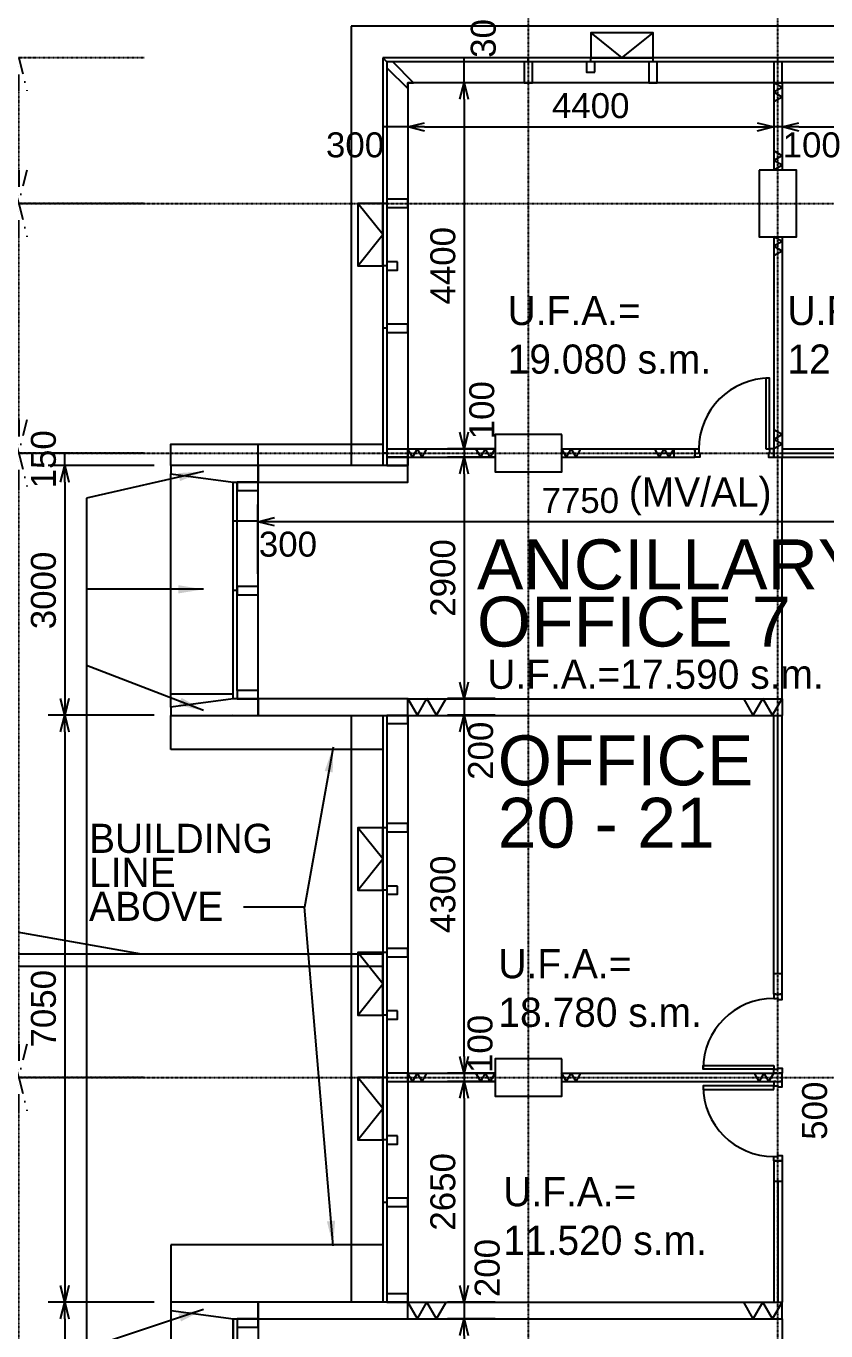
# Model space of a CAD drawing. Header units: millimetres. Extents: x 477 to 62893, y 268 to 55271.
# Drawn here: x 16231 to 25847, y 29595 to 45270 of the extents above; entities that cross this region are included whole.
import ezdxf

# ---------------------------------------------------------------- set-up
doc = ezdxf.new("R2010")
doc.units = ezdxf.units.MM
doc.linetypes.add('DASHDOT', pattern=[1, 0.5, -0.25, 0, -0.25])
doc.layers.get('0').update_dxf_attribs({"color": 8})
doc.layers.get('Defpoints').update_dxf_attribs({"color": 8})
for name, color, linetype in [('DLN020__', 8, 'DASHDOT'), ('DLN030', 8, 'Continuous'), ('DLN040__', 8, 'Continuous'), ('DLN041_1', 8, 'Continuous'), ('DLN061__1', 8, 'Continuous'), ('DLN210__', 8, 'Continuous'), ('DLN220__', 8, 'Continuous'), ('DLN280__', 8, 'Continuous'), ('DLN314__', 8, 'Continuous'), ('DLN324__', 8, 'Continuous'), ('DLN325__', 8, 'Continuous')]:
    doc.layers.add(name, color=color, linetype=linetype)
doc.styles.add('SWIS721LT450', font='swissl.ttf')
doc.styles.add('SWIS721LT750', font='swissl.ttf')
doc.dimstyles.new('INTDIM', dxfattribs={"dimscale": 200, "dimtxt": 2.25, "dimasz": 1.5, "dimexe": 1, "dimexo": 0, "dimgap": 1, "dimtad": 1, "dimdec": 0, "dimrnd": 1, "dimzin": 1, "dimdsep": 46, "dimtxsty": 'SWIS721LT450', "dimcen": 1, "dimclrd": 256, "dimclre": 256, "dimclrt": 256, "dimaunit": 1, "dimadec": 3, "dimazin": 0, "dimtfac": 1, "dimtdec": 0, "dimtix": 1, "dimtmove": 2, "dimatfit": 0, "dimfxl": 1, "dimtolj": 1, "dimtzin": 0, "dimarcsym": 0})

# ---------------------------------------------------------------- blocks, each defined once
blk = doc.blocks.new('DIMARR')
for p, q in [((-1, 0.25), (0, 0)), ((-1, 0), (0, 0)), ((0, 0), (-1, -0.25))]:
    blk.add_line(p, q)
blk = doc.blocks.new('*D392')
at = {"layer": 'Defpoints', "color": 0, "transparency": 16777216}
for p in [(16142, 32640), (17850, 32640), (17850, 22140)]:
    blk.add_point(p, dxfattribs=at)
at = {"layer": 'DLN020__', "lineweight": -2, "transparency": 16777216}
for p, q in [((17650, 32640), (15942, 32640)), ((16142, 22540), (16142, 32240)), ((17650, 22140), (15942, 22140))]:
    blk.add_line(p, q, dxfattribs=at)
at = {"layer": 'DLN020__', "lineweight": -2, "transparency": 16777216, "xscale": 400, "yscale": 400, "zscale": 400}
for p, rotation in [((16142, 32640), 90), ((16142, 22140), 270)]:
    blk.add_blockref('DIMARR', p, dxfattribs=dict(at, rotation=rotation))
at = {"layer": 'DLN020__', "transparency": 16777216, "insert": (15734, 27390), "char_height": 600, "attachment_point": 5, "rotation": 90, "style": 'SWIS721LT450'}
blk.add_mtext('\\A1;10500', dxfattribs=at)
blk = doc.blocks.new('*D393')
at = {"layer": 'Defpoints', "color": 0, "transparency": 16777216}
for p in [(16142, 40140), (17850, 40140), (17850, 32640)]:
    blk.add_point(p, dxfattribs=at)
at = {"layer": 'DLN020__', "lineweight": -2, "transparency": 16777216}
for p, q in [((17650, 40140), (15942, 40140)), ((16142, 33040), (16142, 39740)), ((17650, 32640), (15942, 32640))]:
    blk.add_line(p, q, dxfattribs=at)
at = {"layer": 'DLN020__', "lineweight": -2, "transparency": 16777216, "xscale": 400, "yscale": 400, "zscale": 400}
for p, rotation in [((16142, 40140), 90), ((16142, 32640), 270)]:
    blk.add_blockref('DIMARR', p, dxfattribs=dict(at, rotation=rotation))
at = {"layer": 'DLN020__', "transparency": 16777216, "insert": (15734, 36390), "char_height": 600, "attachment_point": 5, "rotation": 90, "style": 'SWIS721LT450'}
blk.add_mtext('\\A1;7500', dxfattribs=at)
blk = doc.blocks.new('*D394')
at = {"layer": 'Defpoints', "color": 0, "transparency": 16777216}
for p in [(16142, 43140), (17850, 43140), (17850, 40140)]:
    blk.add_point(p, dxfattribs=at)
at = {"layer": 'DLN020__', "lineweight": -2, "transparency": 16777216}
for p, q in [((17650, 43140), (15942, 43140)), ((16142, 40540), (16142, 42740)), ((17650, 40140), (15942, 40140))]:
    blk.add_line(p, q, dxfattribs=at)
at = {"layer": 'DLN020__', "lineweight": -2, "transparency": 16777216, "xscale": 400, "yscale": 400, "zscale": 400}
for p, rotation in [((16142, 43140), 90), ((16142, 40140), 270)]:
    blk.add_blockref('DIMARR', p, dxfattribs=dict(at, rotation=rotation))
at = {"layer": 'DLN020__', "transparency": 16777216, "insert": (15734, 41640), "char_height": 600, "attachment_point": 5, "rotation": 90, "style": 'SWIS721LT450'}
blk.add_mtext('\\A1;3000', dxfattribs=at)
blk = doc.blocks.new('*D395')
at = {"layer": 'Defpoints', "color": 0, "transparency": 16777216}
for p in [(16142, 44890), (17850, 44890), (17850, 43140)]:
    blk.add_point(p, dxfattribs=at)
at = {"layer": 'DLN020__', "lineweight": -2, "transparency": 16777216}
for p, q in [((17650, 44890), (15942, 44890)), ((16142, 43540), (16142, 44490)), ((17650, 43140), (15942, 43140))]:
    blk.add_line(p, q, dxfattribs=at)
at = {"layer": 'DLN020__', "lineweight": -2, "transparency": 16777216, "xscale": 400, "yscale": 400, "zscale": 400}
for p, rotation in [((16142, 44890), 90), ((16142, 43140), 270)]:
    blk.add_blockref('DIMARR', p, dxfattribs=dict(at, rotation=rotation))
at = {"layer": 'DLN020__', "transparency": 16777216, "insert": (15734, 44096), "char_height": 600, "attachment_point": 5, "rotation": 90, "style": 'SWIS721LT450'}
blk.add_mtext('\\A1;1750', dxfattribs=at)
blk = doc.blocks.new('*D425')
at = {"layer": 'Defpoints', "color": 0, "transparency": 16777216}
for p in [(20819, 44640), (25219, 44640), (25219, 44058)]:
    blk.add_point(p, dxfattribs=at)
at = {"layer": 'DLN030', "lineweight": -2, "transparency": 16777216}
for p, q in [((20819, 44440), (20819, 43858)), ((25219, 44440), (25219, 43858)), ((21019, 44058), (25019, 44058))]:
    blk.add_line(p, q, dxfattribs=at)
at = {"layer": 'DLN030', "lineweight": -2, "transparency": 16777216, "xscale": 200, "yscale": 200, "zscale": 200, "rotation": 180}
blk.add_blockref('DIMARR', (20819, 44058), dxfattribs=at)
at = {"layer": 'DLN030', "lineweight": -2, "transparency": 16777216, "xscale": 200, "yscale": 200, "zscale": 200}
blk.add_blockref('DIMARR', (25219, 44058), dxfattribs=at)
at = {"layer": 'DLN030', "transparency": 16777216, "insert": (23019, 44312), "char_height": 300, "attachment_point": 5, "style": 'SWIS721LT450'}
blk.add_mtext('\\A1;4400', dxfattribs=at)
blk = doc.blocks.new('*D426')
at = {"layer": 'Defpoints', "color": 0, "transparency": 16777216}
for p in [(25219, 44640), (25319, 44640), (25219, 44058)]:
    blk.add_point(p, dxfattribs=at)
at = {"layer": 'DLN030', "lineweight": -2, "transparency": 16777216}
for p, q in [((25219, 44440), (25219, 43858)), ((25319, 44440), (25319, 43858)), ((25319, 44058), (25219, 44058))]:
    blk.add_line(p, q, dxfattribs=at)
at = {"layer": 'DLN030', "transparency": 16777216, "insert": (25676, 43841), "char_height": 300, "attachment_point": 5, "style": 'SWIS721LT450'}
blk.add_mtext('\\A1;100', dxfattribs=at)
blk = doc.blocks.new('*D427')
at = {"layer": 'Defpoints', "color": 0, "transparency": 16777216}
for p in [(25319, 44640), (28219, 44640), (28219, 44058)]:
    blk.add_point(p, dxfattribs=at)
at = {"layer": 'DLN030', "lineweight": -2, "transparency": 16777216}
for p, q in [((25319, 44440), (25319, 43858)), ((28219, 44440), (28219, 43858)), ((25519, 44058), (28019, 44058))]:
    blk.add_line(p, q, dxfattribs=at)
at = {"layer": 'DLN030', "lineweight": -2, "transparency": 16777216, "xscale": 200, "yscale": 200, "zscale": 200, "rotation": 180}
blk.add_blockref('DIMARR', (25319, 44058), dxfattribs=at)
at = {"layer": 'DLN030', "lineweight": -2, "transparency": 16777216, "xscale": 200, "yscale": 200, "zscale": 200}
blk.add_blockref('DIMARR', (28219, 44058), dxfattribs=at)
at = {"layer": 'DLN030', "transparency": 16777216, "insert": (26769, 44312), "char_height": 300, "attachment_point": 5, "style": 'SWIS721LT450'}
blk.add_mtext('\\A1;2900', dxfattribs=at)
blk = doc.blocks.new('*D455')
at = {"layer": 'Defpoints', "color": 0, "transparency": 16777216}
for p in [(21497, 36990), (22071, 36990), (22071, 32690)]:
    blk.add_point(p, dxfattribs=at)
at = {"layer": 'DLN030', "lineweight": -2, "transparency": 16777216}
for p, q in [((21871, 36990), (21297, 36990)), ((21497, 32890), (21497, 36790)), ((21871, 32690), (21297, 32690))]:
    blk.add_line(p, q, dxfattribs=at)
at = {"layer": 'DLN030', "lineweight": -2, "transparency": 16777216, "xscale": 200, "yscale": 200, "zscale": 200}
for p, rotation in [((21497, 36990), 90), ((21497, 32690), 270)]:
    blk.add_blockref('DIMARR', p, dxfattribs=dict(at, rotation=rotation))
at = {"layer": 'DLN030', "transparency": 16777216, "insert": (21243, 34840), "char_height": 300, "attachment_point": 5, "rotation": 90, "style": 'SWIS721LT450'}
blk.add_mtext('\\A1;4300', dxfattribs=at)
blk = doc.blocks.new('*D456')
at = {"layer": 'Defpoints', "color": 0, "transparency": 16777216}
for p in [(22071, 37190), (21497, 36990), (22071, 36990)]:
    blk.add_point(p, dxfattribs=at)
at = {"layer": 'DLN030', "lineweight": -2, "transparency": 16777216}
for p, q in [((21871, 37190), (21297, 37190)), ((21497, 37190), (21497, 36990)), ((21871, 36990), (21297, 36990))]:
    blk.add_line(p, q, dxfattribs=at)
at = {"layer": 'DLN030', "transparency": 16777216, "insert": (21697, 36564), "char_height": 300, "attachment_point": 5, "rotation": 90, "style": 'SWIS721LT450'}
blk.add_mtext('\\A1;200', dxfattribs=at)
blk = doc.blocks.new('*D457')
at = {"layer": 'Defpoints', "color": 0, "transparency": 16777216}
for p in [(22071, 40090), (21497, 37190), (22071, 37190)]:
    blk.add_point(p, dxfattribs=at)
at = {"layer": 'DLN030', "lineweight": -2, "transparency": 16777216}
for p, q in [((21871, 40090), (21297, 40090)), ((21497, 39890), (21497, 37390)), ((21871, 37190), (21297, 37190))]:
    blk.add_line(p, q, dxfattribs=at)
at = {"layer": 'DLN030', "lineweight": -2, "transparency": 16777216, "xscale": 200, "yscale": 200, "zscale": 200}
for p, rotation in [((21497, 40090), 90), ((21497, 37190), 270)]:
    blk.add_blockref('DIMARR', p, dxfattribs=dict(at, rotation=rotation))
at = {"layer": 'DLN030', "transparency": 16777216, "insert": (21243, 38640), "char_height": 300, "attachment_point": 5, "rotation": 90, "style": 'SWIS721LT450'}
blk.add_mtext('\\A1;2900', dxfattribs=at)
blk = doc.blocks.new('*D473')
at = {"layer": 'Defpoints', "color": 0, "transparency": 16777216}
for p in [(22071, 44590), (21497, 40190), (22071, 40190)]:
    blk.add_point(p, dxfattribs=at)
at = {"layer": 'DLN030', "lineweight": -2, "transparency": 16777216}
for p, q in [((21871, 44590), (21297, 44590)), ((21497, 44390), (21497, 40390)), ((21871, 40190), (21297, 40190))]:
    blk.add_line(p, q, dxfattribs=at)
at = {"layer": 'DLN030', "lineweight": -2, "transparency": 16777216, "xscale": 200, "yscale": 200, "zscale": 200}
for p, rotation in [((21497, 44590), 90), ((21497, 40190), 270)]:
    blk.add_blockref('DIMARR', p, dxfattribs=dict(at, rotation=rotation))
at = {"layer": 'DLN030', "transparency": 16777216, "insert": (21243, 42390), "char_height": 300, "attachment_point": 5, "rotation": 90, "style": 'SWIS721LT450'}
blk.add_mtext('\\A1;4400', dxfattribs=at)
blk = doc.blocks.new('*D474')
at = {"layer": 'Defpoints', "color": 0, "transparency": 16777216}
for p in [(21497, 44890), (22071, 44890), (22071, 44590)]:
    blk.add_point(p, dxfattribs=at)
at = {"layer": 'DLN030', "lineweight": -2, "transparency": 16777216}
for p, q in [((21871, 44890), (21297, 44890)), ((21497, 44590), (21497, 44890)), ((21871, 44590), (21297, 44590))]:
    blk.add_line(p, q, dxfattribs=at)
at = {"layer": 'DLN030', "transparency": 16777216, "insert": (21729, 45238), "char_height": 300, "attachment_point": 5, "rotation": 90, "style": 'SWIS721LT450'}
blk.add_mtext('\\A1;300', dxfattribs=at)
blk = doc.blocks.new('*D475')
at = {"layer": 'Defpoints', "color": 0, "transparency": 16777216}
for p in [(20519, 44640), (20819, 44640), (20519, 44058)]:
    blk.add_point(p, dxfattribs=at)
at = {"layer": 'DLN030', "lineweight": -2, "transparency": 16777216}
for p, q in [((20519, 44440), (20519, 43858)), ((20819, 44440), (20819, 43858)), ((20819, 44058), (20519, 44058))]:
    blk.add_line(p, q, dxfattribs=at)
at = {"layer": 'DLN030', "transparency": 16777216, "insert": (20186, 43841), "char_height": 300, "attachment_point": 5, "style": 'SWIS721LT450'}
blk.add_mtext('\\A1;300', dxfattribs=at)
blk = doc.blocks.new('*D340')
at = {"layer": 'Defpoints', "color": 0, "transparency": 16777216}
for p in [(22071, 32690), (21497, 32590), (22071, 32590)]:
    blk.add_point(p, dxfattribs=at)
at = {"layer": 'DLN030', "lineweight": -2, "transparency": 16777216}
for p, q in [((21871, 32690), (21297, 32690)), ((21497, 32690), (21497, 32590)), ((21871, 32590), (21297, 32590))]:
    blk.add_line(p, q, dxfattribs=at)
at = {"layer": 'DLN030', "transparency": 16777216, "insert": (21690, 33042), "char_height": 300, "attachment_point": 5, "rotation": 90, "style": 'SWIS721LT450'}
blk.add_mtext('\\A1;100', dxfattribs=at)
blk = doc.blocks.new('*D341')
at = {"layer": 'Defpoints', "color": 0, "transparency": 16777216}
for p in [(22071, 32590), (21497, 29940), (22071, 29940)]:
    blk.add_point(p, dxfattribs=at)
at = {"layer": 'DLN030', "lineweight": -2, "transparency": 16777216}
for p, q in [((21871, 32590), (21297, 32590)), ((21497, 32390), (21497, 30140)), ((21871, 29940), (21297, 29940))]:
    blk.add_line(p, q, dxfattribs=at)
at = {"layer": 'DLN030', "lineweight": -2, "transparency": 16777216, "xscale": 200, "yscale": 200, "zscale": 200}
for p, rotation in [((21497, 32590), 90), ((21497, 29940), 270)]:
    blk.add_blockref('DIMARR', p, dxfattribs=dict(at, rotation=rotation))
at = {"layer": 'DLN030', "transparency": 16777216, "insert": (21243, 31265), "char_height": 300, "attachment_point": 5, "rotation": 90, "style": 'SWIS721LT450'}
blk.add_mtext('\\A1;2650', dxfattribs=at)
blk = doc.blocks.new('*D342')
at = {"layer": 'Defpoints', "color": 0, "transparency": 16777216}
for p in [(22071, 29940), (21497, 29740), (22071, 29740)]:
    blk.add_point(p, dxfattribs=at)
at = {"layer": 'DLN030', "lineweight": -2, "transparency": 16777216}
for p, q in [((21871, 29940), (21297, 29940)), ((21497, 29940), (21497, 29740)), ((21871, 29740), (21297, 29740))]:
    blk.add_line(p, q, dxfattribs=at)
at = {"layer": 'DLN030', "transparency": 16777216, "insert": (21776, 30350), "char_height": 300, "attachment_point": 5, "rotation": 90, "style": 'SWIS721LT450'}
blk.add_mtext('\\A1;200', dxfattribs=at)
blk = doc.blocks.new('*D343')
at = {"layer": 'Defpoints', "color": 0, "transparency": 16777216}
for p in [(22071, 29740), (21497, 17640), (22071, 17640)]:
    blk.add_point(p, dxfattribs=at)
at = {"layer": 'DLN030', "lineweight": -2, "transparency": 16777216}
for p, q in [((21871, 29740), (21297, 29740)), ((21497, 29540), (21497, 17840)), ((21871, 17640), (21297, 17640))]:
    blk.add_line(p, q, dxfattribs=at)
at = {"layer": 'DLN030', "lineweight": -2, "transparency": 16777216, "xscale": 200, "yscale": 200, "zscale": 200}
for p, rotation in [((21497, 29740), 90), ((21497, 17640), 270)]:
    blk.add_blockref('DIMARR', p, dxfattribs=dict(at, rotation=rotation))
at = {"layer": 'DLN030', "transparency": 16777216, "insert": (21243, 23690), "char_height": 300, "attachment_point": 5, "rotation": 90, "style": 'SWIS721LT450'}
blk.add_mtext('\\A1;12100', dxfattribs=at)
blk = doc.blocks.new('*D349')
at = {"layer": 'Defpoints', "color": 0, "transparency": 16777216}
for p in [(19019, 39315), (26769, 38640), (19019, 38490)]:
    blk.add_point(p, dxfattribs=at)
at = {"layer": 'DLN030', "lineweight": -2, "transparency": 16777216}
for p, q in [((19019, 38690), (19019, 39515)), ((26769, 38840), (26769, 39515)), ((26569, 39315), (19219, 39315))]:
    blk.add_line(p, q, dxfattribs=at)
at = {"layer": 'DLN030', "lineweight": -2, "transparency": 16777216, "xscale": 200, "yscale": 200, "zscale": 200, "rotation": 180}
blk.add_blockref('DIMARR', (19019, 39315), dxfattribs=at)
at = {"layer": 'DLN030', "lineweight": -2, "transparency": 16777216, "xscale": 200, "yscale": 200, "zscale": 200}
blk.add_blockref('DIMARR', (26769, 39315), dxfattribs=at)
at = {"layer": 'DLN030', "transparency": 16777216, "insert": (22894, 39569), "char_height": 300, "attachment_point": 5, "style": 'SWIS721LT450'}
blk.add_mtext('\\A1;7750', dxfattribs=at)
blk = doc.blocks.new('*D350')
at = {"layer": 'Defpoints', "color": 0, "transparency": 16777216}
for p in [(18719, 39322), (18719, 38490), (19019, 38490)]:
    blk.add_point(p, dxfattribs=at)
at = {"layer": 'DLN030', "lineweight": -2, "transparency": 16777216}
for p, q in [((18719, 38690), (18719, 39522)), ((19019, 38690), (19019, 39522)), ((19019, 39322), (18719, 39322))]:
    blk.add_line(p, q, dxfattribs=at)
at = {"layer": 'DLN030', "transparency": 16777216, "insert": (19379, 39044), "char_height": 300, "attachment_point": 5, "style": 'SWIS721LT450'}
blk.add_mtext('\\A1;300', dxfattribs=at)
blk = doc.blocks.new('*D358')
at = {"layer": 'Defpoints', "color": 0, "transparency": 16777216}
for p in [(22071, 40190), (21497, 40090), (22071, 40090)]:
    blk.add_point(p, dxfattribs=at)
at = {"layer": 'DLN030', "lineweight": -2, "transparency": 16777216}
for p, q in [((21871, 40190), (21297, 40190)), ((21497, 40190), (21497, 40090)), ((21871, 40090), (21297, 40090))]:
    blk.add_line(p, q, dxfattribs=at)
at = {"layer": 'DLN030', "transparency": 16777216, "insert": (21711, 40655), "char_height": 300, "attachment_point": 5, "rotation": 90, "style": 'SWIS721LT450'}
blk.add_mtext('\\A1;100', dxfattribs=at)
blk = doc.blocks.new('U')
at = {"layer": 'DLN280__'}
for points in [[(-367989, -412615), (-367989, -413415), (-367539, -413415), (-367539, -412615)], [(-370364, -415790), (-371164, -415790), (-371164, -416240), (-370364, -416240)], [(-370364, -423290), (-371164, -423290), (-371164, -423740), (-370364, -423740)]]:
    blk.add_lwpolyline(points, close=True, dxfattribs=at)
blk = doc.blocks.new('A$C75032E79')
at = {"layer": 'DLN314__', "ltscale": 0.05}
blk.add_lwpolyline([(-750, 0), (0, 0), (0, 300), (-750, 300)], close=True, dxfattribs=at)
blk.add_lwpolyline([(-750, 300), (-375, 0), (0, 300)], dxfattribs=at)
blk = doc.blocks.new('MAGENTA')
at = {"layer": 'DLN314__'}
blk.add_line((-212508, -468222), (-212508, -468172), dxfattribs=at)
blk.add_lwpolyline([(-212458, -468472), (-212458, -468222), (-212558, -468222), (-212558, -468472)], close=True, dxfattribs=at)
blk = doc.blocks.new('MAGETA-2')
at = {"layer": 'DLN314__'}
blk.add_line((-211908, -468637), (-211908, -468587), dxfattribs=at)
blk.add_lwpolyline([(-211858, -468762), (-211858, -468637), (-211958, -468637), (-211958, -468762)], close=True, dxfattribs=at)
blk = doc.blocks.new('MAGENTA-3')
at = {"layer": 'DLN314__'}
blk.add_line((-214208, -468222), (-214258, -468172), dxfattribs=at)
blk.add_lwpolyline([(-213958, -468543), (-213958, -468472), (-213887, -468472), (-214137, -468222), (-214208, -468222), (-214208, -468293)], close=True, dxfattribs=at)
blk = doc.blocks.new('w')
at = {"layer": 'DLN061__1'}
for p, q in [((-380707, -515975), (-380854, -515719)), ((-380707, -515975), (-380559, -515719)), ((-380411, -515975), (-380559, -515719)), ((-380411, -515975), (-380263, -515719))]:
    blk.add_line(p, q, dxfattribs=at)
blk = doc.blocks.new('*D258')
at = {"layer": 'Defpoints', "color": 0, "transparency": 16777216}
for p in [(17969, 39990), (16695, 36990), (17969, 36990)]:
    blk.add_point(p, dxfattribs=at)
at = {"layer": 'DLN030', "lineweight": -2, "transparency": 16777216}
for p, q in [((17769, 39990), (16495, 39990)), ((16695, 39790), (16695, 37190)), ((17769, 36990), (16495, 36990))]:
    blk.add_line(p, q, dxfattribs=at)
at = {"layer": 'DLN030', "lineweight": -2, "transparency": 16777216, "xscale": 200, "yscale": 200, "zscale": 200}
for p, rotation in [((16695, 39990), 90), ((16695, 36990), 270)]:
    blk.add_blockref('DIMARR', p, dxfattribs=dict(at, rotation=rotation))
at = {"layer": 'DLN030', "transparency": 16777216, "insert": (16441, 38490), "char_height": 300, "attachment_point": 5, "rotation": 90, "style": 'SWIS721LT450'}
blk.add_mtext('\\A1;3000', dxfattribs=at)
blk = doc.blocks.new('*D259')
at = {"layer": 'Defpoints', "color": 0, "transparency": 16777216}
for p in [(16695, 40140), (16958, 40140), (16958, 39990)]:
    blk.add_point(p, dxfattribs=at)
at = {"layer": 'DLN030', "lineweight": -2, "transparency": 16777216}
for p, q in [((16758, 40140), (16495, 40140)), ((16695, 39990), (16695, 40140)), ((16758, 39990), (16495, 39990))]:
    blk.add_line(p, q, dxfattribs=at)
at = {"layer": 'DLN030', "transparency": 16777216, "insert": (16441, 40065), "char_height": 300, "attachment_point": 5, "rotation": 90, "style": 'SWIS721LT450'}
blk.add_mtext('\\A1;150', dxfattribs=at)
blk = doc.blocks.new('*D260')
at = {"layer": 'Defpoints', "color": 0, "transparency": 16777216}
for p in [(17132, 36990), (16695, 29940), (17969, 29940)]:
    blk.add_point(p, dxfattribs=at)
at = {"layer": 'DLN030', "lineweight": -2, "transparency": 16777216}
for p, q in [((16932, 36990), (16495, 36990)), ((16695, 36790), (16695, 30140)), ((17769, 29940), (16495, 29940))]:
    blk.add_line(p, q, dxfattribs=at)
at = {"layer": 'DLN030', "lineweight": -2, "transparency": 16777216, "xscale": 200, "yscale": 200, "zscale": 200}
for p, rotation in [((16695, 36990), 90), ((16695, 29940), 270)]:
    blk.add_blockref('DIMARR', p, dxfattribs=dict(at, rotation=rotation))
at = {"layer": 'DLN030', "transparency": 16777216, "insert": (16441, 33465), "char_height": 300, "attachment_point": 5, "rotation": 90, "style": 'SWIS721LT450'}
blk.add_mtext('\\A1;7050', dxfattribs=at)
blk = doc.blocks.new('*D261')
at = {"layer": 'Defpoints', "color": 0, "transparency": 16777216}
for p in [(17969, 29940), (16695, 25440), (17969, 25440)]:
    blk.add_point(p, dxfattribs=at)
at = {"layer": 'DLN030', "lineweight": -2, "transparency": 16777216}
for p, q in [((17769, 29940), (16495, 29940)), ((16695, 29740), (16695, 25640)), ((17769, 25440), (16495, 25440))]:
    blk.add_line(p, q, dxfattribs=at)
at = {"layer": 'DLN030', "lineweight": -2, "transparency": 16777216, "xscale": 200, "yscale": 200, "zscale": 200}
for p, rotation in [((16695, 29940), 90), ((16695, 25440), 270)]:
    blk.add_blockref('DIMARR', p, dxfattribs=dict(at, rotation=rotation))
at = {"layer": 'DLN030', "transparency": 16777216, "insert": (16441, 27690), "char_height": 300, "attachment_point": 5, "rotation": 90, "style": 'SWIS721LT450'}
blk.add_mtext('\\A1;4500', dxfattribs=at)
blk = doc.blocks.new('*D277')
at = {"layer": 'Defpoints', "color": 0, "transparency": 16777216}
for p in [(26809, 32540), (26368, 32040), (26809, 32040)]:
    blk.add_point(p, dxfattribs=at)
at = {"layer": 'DLN030', "lineweight": -2, "transparency": 16777216}
for p, q in [((26609, 32540), (26168, 32540)), ((26368, 32540), (26368, 32040)), ((26609, 32040), (26168, 32040))]:
    blk.add_line(p, q, dxfattribs=at)
at = {"layer": 'DLN030', "transparency": 16777216, "insert": (25712, 32240), "char_height": 300, "attachment_point": 5, "rotation": 90, "style": 'SWIS721LT450'}
blk.add_mtext('\\A1;500', dxfattribs=at)

msp = doc.modelspace()

# ---------------------------------------------------------------- linework, layer by layer
at = {"layer": 'DLN020__'}
for p, q in [((22269.4, 5889.6), (22269.4, 51172.8)), ((25269.4, 5889.6), (25269.4, 51172.8)), ((14340.2, 43139.6), (58019.4, 43139.6)), ((14340.2, 40139.6), (58019.4, 40139.6)), ((14340.2, 32639.6), (58019.4, 32639.6))]:
    msp.add_line(p, q, dxfattribs=at)
at = {"layer": 'DLN210__'}
for p, q in [((19019.4, 39989.6), (19019.4, 40245.9)), ((17969.4, 37089.6), (17969.4, 39889.6)), ((18719.4, 37245.9), (17969.4, 37245.9)), ((6249.8, 36130.1), (17614.7, 34126.2)), ((14306.7, 34126.2), (20519.4, 34126.2)), ((14294.5, 33976.2), (20519.4, 33976.2)), ((17969.4, 29839.6), (17969.4, 25539.6))]:
    msp.add_line(p, q, dxfattribs=at)
msp.add_lwpolyline([(17969.4, 39989.6), (17969.4, 40245.9), (20519.4, 40245.9)], dxfattribs=at)
for points in [[(19019.4, 39989.6), (17969.4, 39989.6), (17969.4, 39889.6), (18719.4, 39789.6), (19019.4, 39789.6)], [(19019.4, 37189.6), (18769.4, 37189.6), (18719.4, 37189.6), (17969.4, 37089.6), (17969.4, 36989.6), (19019.4, 36989.6)], [(19019.4, 29939.6), (17969.4, 29939.6), (17969.4, 29839.6), (18724.5, 29739.6), (19019.4, 29739.6)]]:
    msp.add_lwpolyline(points, close=True, dxfattribs=at)
at = {"layer": 'DLN220__'}
for p, q in [((25219.4, 44589.6), (25219.4, 43539.6)), ((25319.4, 44589.6), (25319.4, 43539.6)), ((25219.4, 42739.6), (25219.4, 40089.6)), ((25319.4, 42739.6), (25319.4, 40089.6)), ((20819.4, 40189.6), (21869.4, 40189.6)), ((22669.4, 40189.6), (24269.4, 40189.6)), ((24019.4, 40189.6), (24019.4, 40089.6)), ((24269.4, 40189.6), (24269.4, 40089.6)), ((20819.4, 40089.6), (21869.4, 40089.6)), ((22669.4, 40089.6), (24269.4, 40089.6)), ((25219.4, 40089.6), (25319.4, 40089.6)), ((20819.4, 37189.6), (25319.4, 37189.6)), ((25319.4, 37189.6), (25319.4, 36989.6)), ((20819.4, 36989.6), (25319.4, 36989.6)), ((25219.4, 33639.6), (25219.4, 33889.6)), ((25219.4, 33889.6), (25319.4, 33889.6)), ((25319.4, 33639.6), (25319.4, 33889.6)), ((25219.4, 33639.6), (25319.4, 33639.6)), ((25219.4, 33639.6), (25319.4, 33639.6)), ((20819.4, 32689.6), (21869.4, 32689.6)), ((22669.4, 32689.6), (25319.4, 32689.6)), ((25319.4, 32589.6), (25319.4, 32689.6)), ((20819.4, 32589.6), (21869.4, 32589.6)), ((22669.4, 32589.6), (25319.4, 32589.6)), ((25219.4, 31639.6), (25319.4, 31639.6)), ((25219.4, 31639.6), (25219.4, 31389.6)), ((25319.4, 31639.6), (25219.4, 31639.6)), ((25319.4, 31639.6), (25319.4, 31389.6)), ((25319.4, 31389.6), (25219.4, 31389.6)), ((20819.4, 29939.6), (25319.4, 29939.6)), ((25319.4, 29739.6), (25319.4, 29939.6)), ((20819.4, 29739.6), (25319.4, 29739.6))]:
    msp.add_line(p, q, dxfattribs=at)
at = {"layer": 'DLN220__', "ltscale": 0.05}
for p, q in [((25319.4, 37189.6), (25319.4, 40089.6)), ((20519.4, 36579.6), (17969.4, 36579.6)), ((20519.4, 30629.6), (17969.4, 30629.6)), ((17969.4, 30629.6), (17969.4, 29939.6)), ((25319.4, 29739.6), (25319.4, 17639.6))]:
    msp.add_line(p, q, dxfattribs=at)
at = {"layer": 'DLN220__', "ltscale": 0.03}
msp.add_line((17969.4, 36579.6), (17969.4, 36989.6), dxfattribs=at)
at = {"layer": 'DLN280__'}
for points in [[(20819.4, 39989.6), (20569.4, 39989.6), (19019.4, 39989.6), (19019.4, 39789.6), (20819.4, 39789.6)], [(20819.4, 37189.6), (19019.4, 37189.6), (19019.4, 36989.6), (20819.4, 36989.6)], [(20819.4, 29939.6), (20569.4, 29939.6), (19019.4, 29939.6), (19019.4, 29739.6), (20819.4, 29739.6)]]:
    msp.add_lwpolyline(points, close=True, dxfattribs=at)
at = {"layer": 'DLN314__'}
for p, q in [((35443.9, 45269.6), (20139.4, 45269.6)), ((20139.4, 45269.6), (20139.4, 39989.6)), ((35369.4, 44889.6), (20519.4, 44889.6)), ((20519.4, 44889.6), (20519.4, 39989.6)), ((20569.4, 44839.6), (20569.4, 39989.6)), ((35359.6, 44839.6), (20569.4, 44839.6)), ((20819.4, 44589.6), (20819.4, 39989.6)), ((35310.6, 44589.6), (20819.4, 44589.6)), ((18719.4, 37189.6), (18719.4, 39789.6)), ((18769.4, 37289.6), (18769.4, 39789.6)), ((19019.4, 37189.6), (19019.4, 39789.6)), ((18710.6, 37002.8), (18710.6, 37004.6)), ((20139.4, 36989.6), (20139.4, 29939.6)), ((20519.4, 36989.6), (20519.4, 29939.6)), ((20569.4, 36989.6), (20569.4, 30039.6)), ((20819.4, 36989.6), (20819.4, 29939.6)), ((18719.4, 25414), (18719.4, 29740.3)), ((18719.4, 29740.3), (18719.4, 25414)), ((18769.4, 29739.6), (18769.4, 25464)), ((19019.4, 29740.3), (19019.4, 25319.8))]:
    msp.add_line(p, q, dxfattribs=at)
for points in [[(20819.4, 40089.6), (20569.4, 40089.6), (20569.4, 39989.6), (20819.4, 39989.6)], [(19019.4, 39789.6), (18769.4, 39789.6), (18769.4, 39689.6), (19019.4, 39689.6)], [(19019.4, 37289.6), (18769.4, 37289.6), (18769.4, 37189.6), (19019.4, 37189.6)], [(20819.4, 36989.6), (20569.4, 36989.6), (20569.4, 36889.6), (20819.4, 36889.6)], [(20819.4, 30039.6), (20569.4, 30039.6), (20569.4, 29939.6), (20819.4, 29939.6)], [(19019.4, 29739.6), (18769.4, 29739.6), (18769.4, 29639.6), (19019.4, 29639.6)]]:
    msp.add_lwpolyline(points, close=True, dxfattribs=at)
at = {"layer": 'DLN324__'}
for p, q in [((25319.4, 40189.6), (27019.4, 40189.6)), ((25319.4, 40139.6), (27019.4, 40139.6)), ((25319.4, 40089.6), (27019.4, 40089.6)), ((25219.4, 33889.6), (25219.4, 36989.6)), ((25269.4, 33889.6), (25269.4, 36989.6)), ((25319.4, 33889.6), (25319.4, 36989.6)), ((25219.4, 31389.6), (25219.4, 29939.6)), ((25269.4, 31389.6), (25269.4, 29939.6)), ((25319.4, 31389.6), (25319.4, 29939.6))]:
    msp.add_line(p, q, dxfattribs=at)
at = {"layer": 'DLN325__'}
for points in [[(25124.4, 40189.6), (25169.4, 40189.6), (25169.4, 41039.6), (25124.4, 41039.6)], [(25219.4, 32784.6), (25219.4, 32739.6), (24369.4, 32739.6), (24369.4, 32784.6)], [(25219.4, 32494.6), (25219.4, 32539.6), (24369.4, 32539.6), (24369.4, 32494.6)]]:
    msp.add_lwpolyline(points, close=True, dxfattribs=at)
for points in [[(24281.4, 40164.6), (24269.4, 40164.6), (24269.4, 40189.6), (24319.4, 40189.6), (24319.4, 40139.6), (24331.9, 40139.6), (24331.9, 40089.6), (24269.4, 40089.6), (24269.4, 40114.6), (24281.4, 40114.6)], [(25207.4, 40164.6), (25219.4, 40164.6), (25219.4, 40189.6), (25169.4, 40189.6), (25169.4, 40139.6), (25156.9, 40139.6), (25156.9, 40089.6), (25219.4, 40089.6), (25219.4, 40114.6), (25207.4, 40114.6)], [(25244.4, 33627.6), (25244.4, 33639.6), (25219.4, 33639.6), (25219.4, 33589.6), (25269.4, 33589.6), (25269.4, 33577.1), (25319.4, 33577.1), (25319.4, 33639.6), (25294.4, 33639.6), (25294.4, 33627.6)], [(25244.4, 32701.6), (25244.4, 32689.6), (25219.4, 32689.6), (25219.4, 32739.6), (25269.4, 32739.6), (25269.4, 32752.1), (25319.4, 32752.1), (25319.4, 32689.6), (25294.4, 32689.6), (25294.4, 32701.6)], [(25244.4, 32577.6), (25244.4, 32589.6), (25219.4, 32589.6), (25219.4, 32539.6), (25269.4, 32539.6), (25269.4, 32527.1), (25319.4, 32527.1), (25319.4, 32589.6), (25294.4, 32589.6), (25294.4, 32577.6)], [(25244.4, 31651.6), (25244.4, 31639.6), (25219.4, 31639.6), (25219.4, 31689.6), (25269.4, 31689.6), (25269.4, 31702.1), (25319.4, 31702.1), (25319.4, 31639.6), (25294.4, 31639.6), (25294.4, 31651.6)]]:
    msp.add_lwpolyline(points, dxfattribs=at)
for centre, start, end in [((25169.4, 40189.6), 90.00005, 180), ((25219.4, 32739.6), 90, 179.99995), ((25219.4, 32539.6), 180.00005, 270)]:
    msp.add_arc(centre, 850, start, end, dxfattribs=at)

# ---------------------------------------------------------------- block references
at = {"layer": 'DLN061__1', "xscale": 0.390625, "yscale": 0.390625, "zscale": 0.390625, "rotation": 90}
for p in [(-176233.5, 193130), (-176233.5, 192310.9), (-176233.5, 191280), (-176233.5, 188960.9)]:
    msp.add_blockref('w', p, dxfattribs=at)
at = {"layer": 'DLN061__1'}
for p, xscale, yscale, zscale in [((169590.7, 241642.6), 0.390625, 0.390625, 0.390625), ((170409.7, 241642.6), 0.390625, 0.390625, 0.390625), ((171440.7, 241642.6), 0.390625, 0.390625, 0.390625), ((172559.7, 241642.6), 0.390625, 0.390625, 0.390625), ((318362, 440095.5), 0.78125, 0.78125, 0.78125), ((322400.1, 440095.5), 0.78125, 0.78125, 0.78125), ((169590.7, 234142.6), 0.390625, 0.390625, 0.390625), ((170409.7, 234142.6), 0.390625, 0.390625, 0.390625), ((171440.7, 234142.6), 0.390625, 0.390625, 0.390625), ((173759.7, 234142.6), 0.390625, 0.390625, 0.390625), ((318362, 432845.5), 0.78125, 0.78125, 0.78125), ((322400.1, 432845.5), 0.78125, 0.78125, 0.78125)]:
    msp.add_blockref('w', p, dxfattribs=dict(at, xscale=xscale, yscale=yscale, zscale=zscale))
at = {"layer": 'DLN280__'}
msp.add_blockref('U', (393033.8, 456154.6), dxfattribs=at)
at = {"layer": 'DLN314__', "ltscale": 0.05}
msp.add_blockref('A$C75032E79', (23769.4, 44889.6), dxfattribs=at)
at = {"layer": 'DLN314__'}
for name, p in [('MAGENTA-3', (234776.9, 513061.6)), ('MAGENTA', (234776.9, 513061.6)), ('MAGETA-2', (234927.2, 513476.5)), ('MAGENTA', (236276.9, 513061.6)), ('MAGENTA', (237776.9, 513061.6))]:
    msp.add_blockref(name, p, dxfattribs=at)
at = {"layer": 'DLN314__', "ltscale": 0.05, "rotation": 90}
for p in [(20519.4, 43139.6), (20519.4, 35639.6), (20519.4, 34139.6), (20519.4, 32639.6)]:
    msp.add_blockref('A$C75032E79', p, dxfattribs=at)
at = {"layer": 'DLN314__', "rotation": 90}
for name, p in [('MAGENTA', (-447652.6, 255647.2)), ('MAGETA-2', (-448067.4, 254297.4)), ('MAGENTA', (-447652.6, 254147.2)), ('MAGENTA', (-447652.6, 252647.2)), ('MAGENTA', (-449452.6, 250997.2)), ('MAGENTA', (-447652.6, 248147.2)), ('MAGETA-2', (-448067.4, 246797.4)), ('MAGENTA', (-447652.6, 246647.2)), ('MAGETA-2', (-448067.4, 245297.4)), ('MAGENTA', (-447652.6, 245147.2)), ('MAGETA-2', (-448067.4, 243797.4)), ('MAGENTA', (-447652.6, 243647.2))]:
    msp.add_blockref(name, p, dxfattribs=at)

# ---------------------------------------------------------------- texts
at = {"layer": 'DLN040__', "insert": (16988.2, 34515.3), "char_height": 350, "width": 2180.268, "attachment_point": 7, "line_spacing_factor": 0.7, "style": 'SWIS721LT750'}
msp.add_mtext('{\\fUnivers|b0|i0|c0|p34;BUILDING LINE ABOVE}', dxfattribs=at)
at = {"layer": 'DLN041_1', "style": 'SWIS721LT750'}
for s, p in [('ANCILLARY', (21651, 38503.1)), ('OFFICE 7', (21651, 37816.4)), ('OFFICE', (21901, 36148.3)), ('20 - 21', (21901, 35399.4))]:
    msp.add_text(s, height=600, dxfattribs=at).set_placement(p)
at = {"layer": 'DLN041_1', "char_height": 350, "attachment_point": 7, "style": 'SWIS721LT750'}
for s, insert, width in [('{\\fUnivers|b0|i0|c0|p34;U.F.A.= \\P19.080 s.m.}', (22021, 41089.5), 3069.175), ('{\\fUnivers|b0|i0|c0|p34;U.F.A.= \\P12.620 s.m.}', (25384.2, 41089.5), 3069.175), ('{\\fUnivers|b0|i0|c0|p34;(MV/AL)}', (23476.9, 39393.1), 9007.441), ('{\\fUnivers|b0|i0|c0|p34;U.F.A.=17.590 s.m.}', (21775.5, 37303.5), 7280.208), ('{\\fUnivers|b0|i0|c0|p34;U.F.A.= \\P18.780 s.m.}', (21909.2, 33242.6), 3069.175), ('{\\fUnivers|b0|i0|c0|p34;U.F.A.= \\P11.520 s.m.}', (21968.7, 30503.5), 3069.175)]:
    msp.add_mtext(s, dxfattribs=dict(at, insert=insert, width=width))

# ---------------------------------------------------------------- dimensions: what is measured, and where the dimension line sits
at = {"layer": 'DLN020__'}
dim = msp.add_linear_dim(base=(16142, 44889.6), p1=(17850.2, 43139.6), p2=(17850.2, 44889.6), angle=90, dimstyle='INTDIM', override={"dimscale": 1, "dimtxt": 600, "dimasz": 400, "dimexe": 200, "dimexo": 200, "dimgap": 100, "dimrnd": 0, "dimzin": 0, "dimblk": 'DIMARR', "dimcen": 200, "dimclrt": 256}, dxfattribs=at)
dim.commit()
dim.dimension.update_dxf_attribs({"geometry": '*D395', "text_midpoint": (15733.7, 44096.4), "dimtype": 160})
for base, p1, p2, picture, middle in [((16142, 43139.6), (17850.2, 40139.6), (17850.2, 43139.6), '*D394', (15733.7, 41639.6)), ((16142, 40139.6), (17850.2, 32639.6), (17850.2, 40139.6), '*D393', (15733.7, 36389.6)), ((16142, 32639.6), (17850.2, 22139.6), (17850.2, 32639.6), '*D392', (15733.7, 27389.6))]:
    dim = msp.add_linear_dim(base=base, p1=p1, p2=p2, angle=90, dimstyle='INTDIM', override={"dimscale": 1, "dimtxt": 600, "dimasz": 400, "dimexe": 200, "dimexo": 200, "dimgap": 100, "dimrnd": 0, "dimzin": 0, "dimblk": 'DIMARR', "dimcen": 200, "dimclrt": 256}, dxfattribs=at)
    dim.commit()
    dim.dimension.update_dxf_attribs({"geometry": picture, "text_midpoint": middle})
at = {"layer": 'DLN030'}
for base, p1, p2, angle, picture, middle in [((21497.5, 44889.6), (22070.8, 44589.6), (22070.8, 44889.6), 270, '*D474', (21729.3, 45238.4)), ((20519.4, 44057.6), (20819.4, 44639.6), (20519.4, 44639.6), 180, '*D475', (20186.1, 43841.1)), ((25219.4, 44057.6), (25319.4, 44639.6), (25219.4, 44639.6), 180, '*D426', (25675.8, 43841.1)), ((21497.5, 40089.6), (22070.8, 40189.6), (22070.8, 40089.6), 90, '*D358', (21711.4, 40654.5)), ((21497.5, 36989.6), (22070.8, 37189.6), (22070.8, 36989.6), 90, '*D456', (21696.6, 36563.8)), ((21497.5, 32589.6), (22070.8, 32689.6), (22070.8, 32589.6), 90, '*D340', (21690.3, 33041.9)), ((26368, 32039.6), (26809.5, 32539.6), (26809.5, 32039.6), 90, '*D277', (25711.7, 32239.6)), ((21497.5, 29739.8), (22070.8, 29939.6), (22070.7, 29739.8), 90, '*D342', (21775.6, 30349.5))]:
    dim = msp.add_linear_dim(base=base, p1=p1, p2=p2, angle=angle, dimstyle='INTDIM', override={"dimscale": 1, "dimtxt": 300, "dimasz": 200, "dimexe": 200, "dimexo": 200, "dimgap": 100, "dimrnd": 0, "dimzin": 0, "dimblk": 'DIMARR', "dimcen": 200, "dimclrt": 256}, dxfattribs=at)
    dim.commit()
    dim.dimension.update_dxf_attribs({"geometry": picture, "text_midpoint": middle, "dimtype": 160})
for base, p1, p2, picture, middle in [((25219.4, 44057.6), (20819.4, 44639.6), (25219.4, 44639.6), '*D425', (23019.4, 44311.8)), ((28219.4, 44057.6), (25319.4, 44639.6), (28219.4, 44639.6), '*D427', (26769.4, 44311.8)), ((19019.4, 39314.8), (26769.4, 38639.6), (19019.4, 38489.6), '*D349', (22894.4, 39568.9))]:
    dim = msp.add_linear_dim(base=base, p1=p1, p2=p2, dimstyle='INTDIM', override={"dimscale": 1, "dimtxt": 300, "dimasz": 200, "dimexe": 200, "dimexo": 200, "dimgap": 100, "dimrnd": 0, "dimzin": 0, "dimblk": 'DIMARR', "dimcen": 200, "dimclrt": 256}, dxfattribs=at)
    dim.commit()
    dim.dimension.update_dxf_attribs({"geometry": picture, "text_midpoint": middle})
for base, p1, p2, angle, picture, middle in [((21497.5, 40189.6), (22070.8, 44589.6), (22070.8, 40189.6), 90, '*D473', (21243.3, 42389.6)), ((16695.5, 40139.6), (16958.4, 39989.6), (16958.4, 40139.6), 90, '*D259', (16441.3, 40064.6)), ((16695.5, 36989.6), (17969.4, 39989.6), (17969.4, 36989.6), 90, '*D258', (16441.3, 38489.6)), ((21497.5, 37189.6), (22070.8, 40089.6), (22070.8, 37189.6), 90, '*D457', (21243.3, 38639.6)), ((16695.5, 29939.6), (17132.4, 36989.6), (17969.4, 29939.6), 90, '*D260', (16441.3, 33464.6)), ((21497.5, 36989.6), (22070.8, 32689.6), (22070.8, 36989.6), 270, '*D455', (21243.3, 34839.6)), ((21497.5, 29939.6), (22070.8, 32589.6), (22070.8, 29939.6), 90, '*D341', (21243.3, 31264.6)), ((16695.5, 25439.6), (17969.4, 29939.6), (17969.4, 25439.6), 90, '*D261', (16441.3, 27689.6)), ((21497.5, 17639.6), (22070.8, 29739.6), (22070.8, 17639.6), 90, '*D343', (21243.3, 23689.6))]:
    dim = msp.add_linear_dim(base=base, p1=p1, p2=p2, angle=angle, dimstyle='INTDIM', override={"dimscale": 1, "dimtxt": 300, "dimasz": 200, "dimexe": 200, "dimexo": 200, "dimgap": 100, "dimrnd": 0, "dimzin": 0, "dimblk": 'DIMARR', "dimcen": 200, "dimclrt": 256}, dxfattribs=at)
    dim.commit()
    dim.dimension.update_dxf_attribs({"geometry": picture, "text_midpoint": middle})
dim = msp.add_linear_dim(base=(18719.4, 39322.1), p1=(19019.4, 38489.6), p2=(18719.4, 38489.6), dimstyle='INTDIM', override={"dimscale": 1, "dimtxt": 300, "dimasz": 200, "dimexe": 200, "dimexo": 200, "dimgap": 100, "dimrnd": 0, "dimzin": 0, "dimblk": 'DIMARR', "dimcen": 200, "dimclrt": 256}, dxfattribs=at)
dim.commit()
dim.dimension.update_dxf_attribs({"geometry": '*D350', "text_midpoint": (19378.9, 39044.2), "dimtype": 160})

# ---------------------------------------------------------------- leaders
at = {"layer": 'DLN040__'}
for points, override in [([(18362.9, 39918.2), (16958.4, 39597.7), (16958.4, 23972.2)], {"dimtad": 0}), ([(18362.9, 38503.5), (16958.4, 38503.5), (16958.4, 29714.9)], {"dimtad": 0}), ([(18362.9, 37046.7), (16958.4, 37588.1), (16958.4, 23972.2)], {"dimtad": 0}), ([(19922.2, 36607.5), (19579.6, 34685.7), (18844, 34685.7)], {"dimgap": 1, "dimtad": 0}), ([(19922.2, 30615.8), (19579.6, 34685.7)], {"dimgap": 1, "dimtad": 0}), ([(18362.9, 29849.9), (16958.4, 29382.9), (16958.4, 23972.2)], {"dimtad": 0})]:
    msp.add_leader(points, dimstyle='INTDIM', override=override, dxfattribs=at)

doc.saveas('drawing.dxf')
